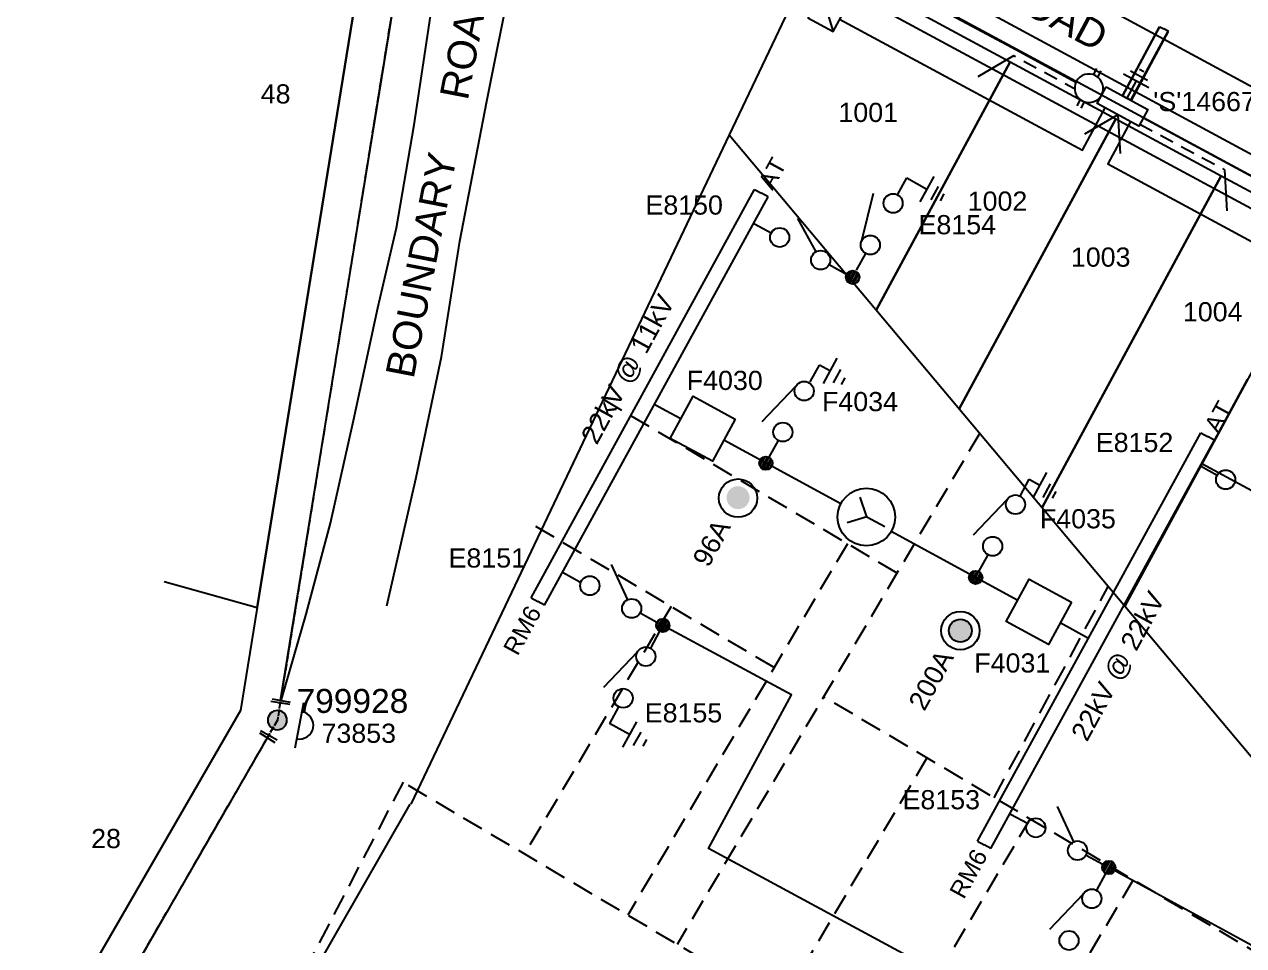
# Model space of a CAD drawing. Header units: metres. Extents: x 303507 to 304452, y 6274483 to 6275961.
# Drawn here: x 303518.7 to 303645.9, y 6275108 to 6275204.1 of the extents above; entities that cross this region are included whole.
import ezdxf
from ezdxf.enums import TextEntityAlignment as Align

# ---------------------------------------------------------------- set-up
doc = ezdxf.new("R2010")
doc.units = ezdxf.units.M
doc.header["$LTSCALE"] = 0.7
for name, pattern in [('Cable Exist OH', [1, 1, 0]), ('Cable Exist UG', [8.2, 4, -1.2, 1.8, -1.2]), ('CENTERX2', [101.6, 63.5, -12.7, 12.7, -12.7]), ('Dash', [5, 3, -2]), ('DASHED', [19.05, 12.7, -6.35])]:
    doc.linetypes.add(name, pattern=pattern)
doc.layers.get('0').update_dxf_attribs({"color": 6})
for name, color, linetype in [('_User Miscellaneous10', 8, 'Continuous'), ('_User Miscellaneous11', 7, 'Continuous'), ('_User Miscellaneous4', 7, 'Continuous'), ('_User Miscellaneous7', 150, 'Continuous'), ('_User Miscellaneous8', 7, 'Continuous'), ('_User Miscellaneous9', 8, 'Continuous'), ('_User_HV_Exist', 7, 'Continuous'), ('_User_LV_Exist', 7, 'Continuous'), ('Cadastre Developer_SP_NEW', 4, 'Continuous'), ('Cadastre Land Parcels_SP_EXT', 4, 'Continuous'), ('Cadastre Roads_SP_NEW', 8, 'Continuous'), ('Duct_SP_NEW', 2, 'Continuous'), ('Equip_HV_NEW', 2, 'Continuous'), ('Equip_LV_NEW', 5, 'Continuous'), ('Equip_SP_HV_EXT', 7, 'Continuous'), ('Mains_HV_NEW_Hardwired', 7, 'Continuous'), ('Mains_HV_NEW_U72', 2, 'Continuous'), ('Mains_LV_NEW_R6', 2, 'Continuous'), ('Mains_LV_NEW_T84', 2, 'Continuous'), ('Services_SP_NEW_UG', 2, 'Continuous'), ('SupportsOH_SP_TR_HV_LV_SL_EXT', 7, 'Continuous'), ('SupportsUG_SP_LV_NEW', 2, 'Continuous'), ('SupportsUG_SP_LV_SL_NEW', 2, 'Continuous'), ('Trench_SP_NEW', 2, 'Continuous')]:
    doc.layers.add(name, color=color, linetype=linetype)
doc.layers.add('_User Miscellaneous5', color=7, linetype='Continuous', lineweight=35)
doc.layers.add('Features_HIDE', color=1, linetype='Continuous', plot=False)
doc.styles.add('ARIAL', font='arial.ttf', dxfattribs={"height": 2})
doc.styles.add('ARIAL 3.0', font='arial.ttf', dxfattribs={"height": 3})
doc.styles.add('POLE_LABEL', font='arial.ttf')
doc.styles.get("Standard").update_dxf_attribs({"font": 'arial.ttf'})
doc.styles.add('style1', font='iso3098b.shx')
doc.linetypes.add('Cable New UG', pattern='A,8,-1,["x",style1,S=3.5,R=0,X=0.35,Y=-1],-3.5', length=12.5)
doc.linetypes.add('Cable Z', pattern='A,8,-1,["Z",Standard,S=2.5,R=0,X=0.35,Y=-1.25],-3.5', length=12.5)
doc.linetypes.add('IE Trench HV', pattern='A,8,-2,["/",style1,S=2.5,R=0,X=0.1,Y=-1],-4.5', length=14.5)

# ---------------------------------------------------------------- blocks, each defined once
blk = doc.blocks.new('POLE_EXT')
blk.add_hatch(color=256).paths.add_polyline_path([(-1, 0, 1), (1, 0, 1)])
blk.add_lwpolyline([(-1, 0, 1), (1, 0, 1)], format="xyb", close=True)
for tag, height, flags, p in [('pNumber', 2.5, 8, (-17.84, 2.07)), ('OWNED_BY', 0.2, 9, (1.35, -0.4)), ('SPECIAL_USE', 0.2, 9, (1.35, -0.8)), ('STATE', 0.2, 9, (1.35, -1)), ('PARENT', 0.2, 9, (1.35, -0.6)), ('USAGE', 0.2, 9, (1.35, -1.2)), ('cLV', 0.2, 9, (1.35, -1.4)), ('hDepth', 0.2, 9, (1.35, -1.6)), ('hDia', 0.2, 9, (1.35, -1.8)), ('cHV', 0.2, 9, (1.35, -2)), ('LBRACKET', 0.2, 9, (1.35, -2.2)), ('LExisting', 0.2, 9, (1.35, -2.4)), ('LANTNUMBER', 0.2, 9, (1.35, -2.6)), ('cLinedev', 0.2, 9, (1.35, -3.4)), ('pExisting', 0.2, 9, (1.35, -3.8)), ('LOther', 0.2, 9, (1.35, -2.8)), ('LRemove', 0.2, 9, (1.35, -3)), ('LEGEND', 0.2, 9, (1.35, -3.2)), ('LOCATION', 0.2, 9, (1.35, -3.6)), ('pFooting', 0.2, 9, (1.35, -4.4)), ('pNew', 0.2, 9, (1.35, -4.6)), ('pRelocate', 0.2, 9, (1.35, -5)), ('PFNUMBER', 0.2, 9, (1.35, -4)), ('NEWPFNUMBER', 0.2, 9, (1.35, -4.2)), ('pRemove', 0.2, 9, (1.35, -5.2)), ('pReplace', 0.2, 9, (1.35, -5.4)), ('pStay', 0.2, 9, (1.35, -5.6)), ('pType', 0.2, 9, (1.35, -5.8)), ('cspan', 0.2, 9, (1.35, -6)), ('STREETNAME', 0.2, 9, (1.35, -6.2)), ('SUBURB', 0.2, 9, (1.35, -6.4)), ('OPERATED_BY', 0.2, 9, (1.36, -7.01)), ('NOTES', 0.2, 9, (1.35, -6.6)), ('MAINTAINED_BY', 0.2, 9, (1.36, -6.81))]:
    blk.add_attdef(tag, text='', height=height, dxfattribs=dict(flags=flags)).set_placement(p, align=Align.MIDDLE_LEFT)
at = {"style": 'POLE_LABEL', "flags": 9}
for tag, p in [('STRUCTURE_PLANT_NUMBER', (1.35, 0.03)), ('STREET_CODE', (1.35, -0.2))]:
    blk.add_attdef(tag, text='', height=0.2, dxfattribs=at).set_placement(p, align=Align.MIDDLE_LEFT)
at = {"flags": 1}
blk.add_attdef('Z', (1.35, -7.33), '', height=0.2, dxfattribs=at)
at = {"layer": 'Features_HIDE', "style": 'POLE_LABEL', "flags": 8}
blk.add_attdef('ASSET_NUM', text='', height=2.5, dxfattribs=at).set_placement((2, 2), align=Align.MIDDLE_LEFT)
blk = doc.blocks.new('*U107')
at = {"layer": '_User Miscellaneous7', "lineweight": -3}
for points in [[(0, -3.03), (0, -1.58)], [(-1.49, -3.03), (1.5, -6.01)]]:
    blk.add_lwpolyline(points, dxfattribs=at)
blk.add_lwpolyline([(-1.49, -6), (1.49, -6), (1.49, -3.03), (-1.49, -3.03)], close=True, dxfattribs=at)
blk.add_circle((0, -1.08), 0.5, dxfattribs=at)
at = {"layer": '_User Miscellaneous8', "color": 2, "lineweight": -3}
blk.add_lwpolyline([(-1.49, 0), (1.49, 0), (1.49, 2.97), (-1.49, 2.97)], close=True, dxfattribs=at)
blk.add_lwpolyline([(-1.49, 2.97), (1.5, -0.01)], dxfattribs=at)
at = {"style": 'POLE_LABEL', "flags": 9}
blk.add_attdef('STRUCTURE_PLANT_NUMBER', text='', height=0.2, dxfattribs=at).set_placement((1.64, 1.73), align=Align.MIDDLE_LEFT)
for tag, flags, p in [('STREET_CODE', 9, (1.64, 1.49)), ('COLUMN_TYPE', 9, (1.64, 1.29)), ('OWNED_BY', 9, (1.64, 1.09)), ('OPERATED_BY', 9, (1.64, 0.89)), ('STATE', 9, (1.64, 0.49)), ('MAINTAINED_BY', 9, (1.64, 0.69)), ('USAGE', 9, (1.64, 0.29)), ('LEGEND', 9, (1.64, 0.09)), ('SUBURB', 9, (1.64, -0.31)), ('STREETNAME', 9, (1.64, -0.51)), ('Z', 1, (1.64, -1.31)), ('PARENT', 9, (1.64, -0.11)), ('LOCATION', 9, (1.64, -0.71)), ('NOTES', 9, (1.64, -0.91)), ('LABEL_ALIGNMENT', 9, (1.64, -1.11))]:
    blk.add_attdef(tag, text='', height=0.2, dxfattribs=dict(flags=flags)).set_placement(p, align=Align.MIDDLE_LEFT)
at = {"layer": '_User Miscellaneous5', "style": 'ARIAL', "flags": 8}
blk.add_attdef('ASSET_NUM', text='', height=2, dxfattribs=at).set_placement((2, 3.49), align=Align.MIDDLE_LEFT)
blk = doc.blocks.new('*U86')
at = {"lineweight": -3}
blk.add_lwpolyline([(-2.48, 2.49), (2.47, 2.49), (2.47, 0.51), (-2.48, 0.51)], close=True, dxfattribs=at)
for tag, flags, p in [('STREET_CODE', 9, (1.5, 3.5)), ('OWNED_BY', 9, (1.5, 3.3)), ('OPERATED_BY', 9, (1.5, 3.1)), ('STATE', 9, (1.5, 2.7)), ('SUPPORT_TYPE', 9, (1.5, 2.5)), ('MAINTAINED_BY', 9, (1.5, 2.9)), ('SUBURB', 9, (1.5, 1.7)), ('STREETNAME', 9, (1.5, 1.5)), ('USAGE', 9, (1.5, 2.3)), ('LEGEND', 9, (1.5, 2.1)), ('PARENT', 9, (1.5, 1.9)), ('LOCATION', 9, (1.5, 1.3)), ('Z', 1, (1.5, 0.9)), ('NOTES', 9, (1.5, 1.1))]:
    blk.add_attdef(tag, text='', height=0.2, dxfattribs=dict(flags=flags)).set_placement(p, align=Align.MIDDLE_LEFT)
at = {"layer": '_User Miscellaneous4', "style": 'ARIAL', "flags": 8}
blk.add_attdef('ASSET_NUM', text='', height=2, dxfattribs=at).set_placement((2, 5.5), align=Align.MIDDLE_LEFT)
blk = doc.blocks.new('A$C1B2C29DD')
at = {"layer": 'Services_SP_NEW_UG', "color": 2, "flags": 128}
for points in [[(0, 0), (-2.1, 3.44)], [(0, 0), (2.1, 3.44)]]:
    blk.add_lwpolyline(points, dxfattribs=at)
blk = doc.blocks.new('*U123')
at = {"layer": 'Services_SP_NEW_UG', "color": 2, "flags": 128}
blk.add_lwpolyline([(12.5, -0.75), (14.74, 2.93)], dxfattribs=at)
at = {"layer": 'Services_SP_NEW_UG', "color": 2, "linetype": 'Dash', "ltscale": 0.7, "flags": 128}
blk.add_lwpolyline([(2.47, -0.75), (12.5, -0.75)], dxfattribs=at)
blk = doc.blocks.new('*U68')
at = {"layer": 'Services_SP_NEW_UG', "color": 2, "flags": 128}
blk.add_lwpolyline([(-12.5, -0.75), (-14.74, 2.93)], dxfattribs=at)
at = {"layer": 'Services_SP_NEW_UG', "color": 2, "linetype": 'Dash', "ltscale": 0.7, "flags": 128}
blk.add_lwpolyline([(-2.47, -0.75), (-12.5, -0.75)], dxfattribs=at)
blk = doc.blocks.new('Earth')
for p, q in [((0, -2.04), (0, 0)), ((-1.5, -2.04), (1.5, -2.04)), ((-1, -2.64), (1, -2.64)), ((-0.25, -3.24), (0.25, -3.24))]:
    blk.add_line(p, q)
blk = doc.blocks.new('*U173')
blk.add_wipeout([(-1.17, -0.57), (-1.28, -0.72), (-1.36, -0.89), (-1.43, -1.06), (-1.47, -1.25), (-1.49, -1.43), (-1.49, -1.62), (-1.46, -1.81), (-1.41, -1.99), (-1.34, -2.16), (-1.25, -2.32), (-1.13, -2.47), (-1, -2.61), (-0.86, -2.72), (-0.7, -2.82), (-0.53, -2.9), (-0.35, -2.95), (-0.16, -2.99), (0.03, -2.99), (0.21, -2.98), (0.4, -2.94), (0.57, -2.88), (0.74, -2.8), (0.9, -2.69), (1.04, -2.57), (1.17, -2.43), (1.28, -2.28), (1.36, -2.11), (1.43, -1.94), (1.47, -1.75), (1.49, -1.57), (1.49, -1.38), (1.46, -1.19), (1.41, -1.01), (1.34, -0.84), (1.25, -0.68), (1.13, -0.53), (1, -0.39), (0.86, -0.28), (0.7, -0.18), (0.53, -0.1), (0.35, -0.05), (0.16, -0.01), (-0.03, -0.01), (-0.21, -0.02), (-0.4, -0.06), (-0.57, -0.12), (-0.74, -0.2), (-0.9, -0.31), (-1.04, -0.43)])
for p, q in [((-1.47, -1.25), (-2.22, -1.25)), ((1.47, -1.25), (2.22, -1.25)), ((-1.47, -1.75), (-2.22, -1.75)), ((1.47, -1.75), (2.22, -1.75))]:
    blk.add_line(p, q)
blk.add_lwpolyline([(1.49, -1.5, 1), (-1.49, -1.5, 1)], format="xyb", close=True)
for tag, p, flags in [('ORIENTATION', (0, 0), 9), ('Z', (0, 0), 1), ('USAGE', (0, -0.2), 9), ('NOTES', (0, -0.4), 9)]:
    blk.add_attdef(tag, p, '', height=0.2, dxfattribs=dict(flags=flags))
blk = doc.blocks.new('*U180')
blk.add_line((2.49, 2.37), (-2.31, 2.37))
blk.add_lwpolyline([(1.53, 2.37, 0.414214), (0.09, 3.81, 0.414214), (-1.35, 2.37)], format="xyb")
for tag, height, flags, p in [('ASSET_NUM', 2.5, 8, (2, 2)), ('STREET_CODE', 0.2, 9, (1.5, 0)), ('ACTUAL_STATUS', 0.2, 9, (1.5, -0.2)), ('CONSTRUCTED_VOLTAGE', 0.2, 9, (1.5, -0.4)), ('OPERATING_VOLTAGE', 0.2, 9, (1.5, -0.8)), ('ORIENTATION', 0.2, 9, (1.5, -1)), ('OWNED_BY', 0.2, 9, (1.5, -1.2)), ('NO_PHASES', 0.2, 9, (1.5, -0.6)), ('OPERATED_BY', 0.2, 9, (1.5, -1.4)), ('STATE', 0.2, 9, (1.5, -1.8)), ('SWITCH_TYPE', 0.2, 9, (1.5, -2)), ('MAINTAINED_BY', 0.2, 9, (1.5, -1.6)), ('USAGE', 0.2, 9, (1.5, -2.2)), ('LEGEND', 0.2, 9, (1.5, -2.4)), ('LOCATION', 0.2, 9, (1.5, -2.6)), ('STREETNAME', 0.2, 9, (1.5, -2.8)), ('SUBURB', 0.2, 9, (1.5, -3)), ('Z', 0.2, 1, (1.5, -3.6)), ('NOTES', 0.2, 9, (1.5, -3.2)), ('LABEL_ALIGNMENT', 0.2, 9, (1.5, -3.4))]:
    blk.add_attdef(tag, text='', height=height, dxfattribs=dict(flags=flags)).set_placement(p, align=Align.MIDDLE_LEFT)
blk = doc.blocks.new('End Shackle_EXT')
at = {"flags": 9}
for tag, p in [('OWNED_BY', (0, -1)), ('STATE', (0, -1.2)), ('USAGE', (0, -1.4)), ('NOTES', (0, -1.6))]:
    blk.add_attdef(tag, text='', height=0.2, dxfattribs=at).set_placement(p, align=Align.MIDDLE_LEFT)
blk.add_wipeout([(0, 0.25), (1.81, 0.25), (1.82, -0.25), (0, -0.25)])
blk.add_line((1.81, -1), (1.81, 1))
at = {"flags": 1}
blk.add_attdef('Z', (0, 0), '', height=0.2, dxfattribs=at)
at = {"flags": 9}
for tag, p in [('CONNECTOR_TYPE', (0, 0)), ('CONSTRUCTED_VOLTAGE', (0, -0.2)), ('OPERATING_VOLTAGE', (0, -0.6)), ('ORIENTATION', (0, -0.8)), ('NO_PHASES', (0, -0.4))]:
    blk.add_attdef(tag, text='', height=0.2, dxfattribs=at).set_placement(p, align=Align.MIDDLE_LEFT)
blk = doc.blocks.new('*U240')
for p, q in [((-1.6, 0), (-1.6, 48.54)), ((-1.6, 48.54), (-0.8, 48.54)), ((0, 48.54), (-0.8, 48.54)), ((0, 0), (0, 48.54)), ((-1.6, 0), (-0.8, 0)), ((0, 0), (-0.8, 0))]:
    blk.add_line(p, q)
at = {"style": 'ARIAL'}
blk.add_attdef('SWG_TYPE', text='', height=1.8, rotation=90, dxfattribs=at).set_placement((-0.8, 49.28), align=Align.MIDDLE_LEFT)
blk.add_attdef('SUB_TYPE', text='', height=1.8, rotation=90, dxfattribs=at).set_placement((-0.8, -0.76), align=Align.MIDDLE_RIGHT)

msp = doc.modelspace()

# ---------------------------------------------------------------- hatches: boundary and pattern name
at = {"layer": 'Equip_HV_NEW', "linetype": 'Continuous'}
h = msp.add_hatch(color=256, dxfattribs=at)
h.dxf.hatch_style = 1
edge = h.paths.add_edge_path()
edge.add_arc((303593.15, 6275154.76), 1.2, 89.5467, 449.5467)
h = msp.add_hatch(color=256, dxfattribs=at)
h.dxf.hatch_style = 1
edge = h.paths.add_edge_path()
edge.add_arc((303616.33, 6275140.89), 1.2, 89.5467, 449.5467)

# ---------------------------------------------------------------- linework, layer by layer
at = {"layer": '_User Miscellaneous10', "linetype": 'DASHED', "ltscale": 0.25}
for p, q in [((303609.72, 6275146.9), (303578.21, 6275165.53)), ((303618.34, 6275161.47), (303586.8, 6275108.17)), ((303596.91, 6275137.04), (303571.55, 6275152.05)), ((303604.55, 6275149.95), (303581.64, 6275111.22)), ((303619.85, 6275123.47), (303631.74, 6275145.5)), ((303586.16, 6275143.41), (303570.88, 6275117.59)), ((303648.14, 6275106.74), (303602.08, 6275133.99)), ((303612.84, 6275127.62), (303597.56, 6275101.8)), ((303558.21, 6275125.08), (303536.67, 6275083.81)), ((303629.57, 6275082.87), (303558.21, 6275125.08)), ((303623.6, 6275121.26), (303608.32, 6275095.44)), ((303634.35, 6275114.89), (303619.08, 6275089.07))]:
    msp.add_line(p, q, dxfattribs=at)
at = {"layer": '_User Miscellaneous11'}
for p, q in [((303633.28, 6275196.66), (303637.14, 6275203.86)), ((303634.12, 6275196.21), (303637.99, 6275203.41)), ((303637.14, 6275203.86), (303637.56, 6275203.64)), ((303637.99, 6275203.41), (303637.56, 6275203.64)), ((303633.28, 6275196.66), (303633.7, 6275196.43)), ((303634.12, 6275196.21), (303633.7, 6275196.43))]:
    msp.add_line(p, q, dxfattribs=at)
at = {"layer": '_User Miscellaneous9', "flags": 128}
msp.add_lwpolyline([(303556.51, 6275143.48), (303559.59, 6275156.85), (303562.24, 6275169.44), (303564.15, 6275181.52), (303566.96, 6275196.11), (303569.5, 6275208.79), (303570.77, 6275215.19), (303572.97, 6275226.42), (303574.78, 6275238.96), (303577.75, 6275253.09), (303580.46, 6275266.13), (303583.32, 6275278.77)], dxfattribs=at)
msp.add_lwpolyline([(303571.2, 6275215.02), (303571.62, 6275217.15, -0.505637), (303585.45, 6275223.68), (303679.06, 6275173.1, -0.414214), (303682.1, 6275162.94), (303671.62, 6275143.55)], format="xyb", dxfattribs=at)
at = {"layer": '_User_HV_Exist', "color": 0, "flags": 128}
for points in [[(303545.45, 6275133.6), (303558.14, 6275211.81)], [(303544.05, 6275129.71), (303522.15, 6275091.72)]]:
    msp.add_lwpolyline(points, dxfattribs=at)
at = {"layer": 'Cadastre Developer_SP_NEW'}
for p, q in [((303621.53, 6275200.21), (303607.55, 6275174.32)), ((303607.55, 6275174.32), (303621.53, 6275200.21)), ((303632.53, 6275194.27), (303616.19, 6275164.03)), ((303616.19, 6275164.03), (303632.53, 6275194.27)), ((303643.53, 6275188.33), (303624.84, 6275153.73)), ((303624.84, 6275153.73), (303643.53, 6275188.33)), ((303654.53, 6275182.38), (303633.48, 6275143.43)), ((303641.5, 6275158.28), (303646.26, 6275167.08)), ((303667.89, 6275144.02), (303641.5, 6275158.28))]:
    msp.add_line(p, q, dxfattribs=at)
at = {"layer": 'Cadastre Land Parcels_SP_EXT'}
for p, q in [((303563.59, 6275270.23), (303542.99, 6275143.29)), ((303563.59, 6275270.23), (303542.99, 6275143.29)), ((303542.99, 6275143.29), (303563.59, 6275270.23)), ((303533.3, 6275146), (303542.99, 6275143.29)), ((303542.99, 6275143.29), (303541.25, 6275132.56)), ((303541.25, 6275132.56), (303518.73, 6275093.59))]:
    msp.add_line(p, q, dxfattribs=at)
at = {"layer": 'Cadastre Roads_SP_NEW', "color": 4}
for p, q in [((303630.32, 6275272.74), (303592.21, 6275192.6)), ((303604.6, 6275209.36), (303621.53, 6275200.21)), ((303621.53, 6275200.21), (303632.53, 6275194.27)), ((303632.53, 6275194.27), (303643.53, 6275188.33)), ((303592.21, 6275192.6), (303559.01, 6275122.79)), ((303592.21, 6275192.6), (303847.52, 6274888.46)), ((303643.53, 6275188.33), (303654.53, 6275182.38)), ((303536.61, 6275083.85), (303558.97, 6275122.81))]:
    msp.add_line(p, q, dxfattribs=at)
at = {"layer": 'Cadastre Roads_SP_NEW', "linetype": 'Continuous', "ltscale": 0.35, "flags": 128}
msp.add_lwpolyline([(303581.96, 6275232.67), (303898.9, 6275061.26), (303911.49, 6275065.95)], dxfattribs=at)
at = {"layer": 'Duct_SP_NEW'}
for p, q in [((303633.24, 6275196.68), (303637.1, 6275203.88)), ((303634.16, 6275196.19), (303638.02, 6275203.39)), ((303637.1, 6275203.88), (303637.56, 6275203.64)), ((303638.02, 6275203.39), (303637.56, 6275203.64)), ((303633.24, 6275196.68), (303633.7, 6275196.43)), ((303634.16, 6275196.19), (303633.7, 6275196.43))]:
    msp.add_line(p, q, dxfattribs=at)
at = {"layer": 'Equip_HV_NEW', "linetype": 'Continuous'}
for p, q in [((303609.78, 6275186.34), (303610.74, 6275188.1)), ((303610.74, 6275188.1), (303612.84, 6275186.94)), ((303613.56, 6275188.26), (303612.11, 6275185.63)), ((303606.06, 6275181.59), (303607.26, 6275186.53)), ((303614.01, 6275187.21), (303613.24, 6275185.81)), ((303614.61, 6275186.43), (303614.22, 6275185.72)), ((303601.28, 6275180.41), (303599.37, 6275183.89)), ((303594.85, 6275183.33), (303596.61, 6275182.38)), ((303605.5, 6275178.48), (303606.46, 6275180.23)), ((303602.64, 6275179.06), (303604.4, 6275178.11)), ((303604.75, 6275178.35), (303604.4, 6275177.71)), ((303604.48, 6275177.43), (303605.03, 6275178.44)), ((303605.25, 6275178.43), (303604.61, 6275177.25)), ((303604.77, 6275177.13), (303605.44, 6275178.36)), ((303605.6, 6275178.24), (303604.96, 6275177.06)), ((303605.18, 6275177.05), (303605.73, 6275178.06)), ((303605.8, 6275177.77), (303605.46, 6275177.14)), ((303600.68, 6275166.83), (303601.63, 6275168.59)), ((303601.64, 6275168.61), (303602.77, 6275167.99)), ((303602.05, 6275166.68), (303603.49, 6275169.31)), ((303603.1, 6275166.72), (303603.87, 6275168.13)), ((303595.67, 6275162.71), (303599.18, 6275166.4)), ((303603.92, 6275166.57), (303604.31, 6275167.27)), ((303603.85, 6275154.1), (303591.66, 6275160.75)), ((303596.39, 6275158.97), (303597.35, 6275160.72)), ((303595.7, 6275158.96), (303595.35, 6275158.32)), ((303595.43, 6275158.04), (303595.98, 6275159.05)), ((303596.2, 6275159.04), (303595.56, 6275157.86)), ((303595.72, 6275157.74), (303596.39, 6275158.97)), ((303596.55, 6275158.85), (303595.91, 6275157.67)), ((303596.13, 6275157.66), (303596.68, 6275158.67)), ((303596.75, 6275158.38), (303596.41, 6275157.75)), ((303623.91, 6275154.75), (303625.34, 6275157.38)), ((303641.36, 6275158.07), (303643.12, 6275157.12)), ((303622.55, 6275154.92), (303623.5, 6275156.68)), ((303623.5, 6275156.68), (303624.63, 6275156.06)), ((303624.96, 6275154.79), (303625.72, 6275156.2)), ((303625.94, 6275154.71), (303626.32, 6275155.41)), ((303617.7, 6275150.87), (303621.21, 6275154.56)), ((303622.31, 6275144.05), (303609.12, 6275151.24)), ((303618.26, 6275147.06), (303619.21, 6275148.81)), ((303574.9, 6275146.94), (303576.66, 6275145.98)), ((303579.91, 6275147.8), (303581.63, 6275144.12)), ((303617.57, 6275147.05), (303617.22, 6275146.41)), ((303617.3, 6275146.13), (303617.85, 6275147.14)), ((303618.07, 6275147.13), (303617.43, 6275145.95)), ((303617.59, 6275145.83), (303618.26, 6275147.06)), ((303618.42, 6275146.93), (303617.78, 6275145.76)), ((303618, 6275145.75), (303618.55, 6275146.75)), ((303618.62, 6275146.47), (303618.28, 6275145.84)), ((303582.93, 6275142.74), (303584.68, 6275141.78)), ((303584.6, 6275141.41), (303584.95, 6275142.05)), ((303585.22, 6275142.14), (303584.67, 6275141.13)), ((303584.8, 6275140.95), (303585.44, 6275142.13)), ((303585.63, 6275142.06), (303584.96, 6275140.83)), ((303585.15, 6275140.76), (303585.8, 6275141.94)), ((303584.96, 6275140.83), (303584.01, 6275139.07)), ((303585.92, 6275141.76), (303585.38, 6275140.75)), ((303585.65, 6275140.84), (303586, 6275141.47)), ((303579.15, 6275135), (303582.66, 6275138.68)), ((303580.68, 6275132.96), (303579.73, 6275131.21)), ((303581.82, 6275130.05), (303579.73, 6275131.21)), ((303582.54, 6275131.37), (303581.1, 6275128.74)), ((303583, 6275130.32), (303582.22, 6275128.92)), ((303583.59, 6275129.54), (303583.21, 6275128.84)), ((303621.56, 6275121.76), (303623.32, 6275120.8)), ((303626.41, 6275122.54), (303628.13, 6275118.86)), ((303629.43, 6275117.48), (303631.18, 6275116.52)), ((303631.1, 6275116.16), (303631.45, 6275116.79)), ((303631.72, 6275116.88), (303631.17, 6275115.87)), ((303631.3, 6275115.69), (303631.95, 6275116.87)), ((303632.14, 6275116.8), (303631.47, 6275115.57)), ((303631.66, 6275115.5), (303632.3, 6275116.68)), ((303632.43, 6275116.5), (303631.88, 6275115.49)), ((303631.47, 6275115.57), (303630.51, 6275113.82)), ((303632.16, 6275115.59), (303632.5, 6275116.21)), ((303625.65, 6275109.74), (303629.16, 6275113.43))]:
    msp.add_line(p, q, dxfattribs=at)
at = {"layer": 'Equip_HV_NEW', "linetype": 'Continuous', "flags": 128}
for points in [[(303586.07, 6275160.94), (303588.47, 6275165.33), (303592.86, 6275162.94), (303590.47, 6275158.55)], [(303627.9, 6275143.85), (303625.51, 6275139.46), (303621.12, 6275141.85), (303623.51, 6275146.25)]]:
    msp.add_lwpolyline(points, close=True, dxfattribs=at)
for points in [[(303584.46, 6275164.48), (303585.68, 6275163.81), (303587.1, 6275163.04)], [(303606.59, 6275152.76), (303605.88, 6275154.8)], [(303606.59, 6275152.76), (303604.52, 6275152.13)], [(303606.59, 6275152.76), (303608.44, 6275151.75)]]:
    msp.add_lwpolyline(points, dxfattribs=at)
at = {"layer": 'Equip_HV_NEW', "linetype": 'Continuous'}
msp.add_lwpolyline([(303629.69, 6275140.08), (303626.72, 6275141.7)], dxfattribs=at)
for centre, radius in [((303609.31, 6275185.46), 1), ((303597.49, 6275181.9), 1), ((303606.94, 6275181.11), 1), ((303601.76, 6275179.54), 1), ((303605.1, 6275177.74), 0.7), ((303600.04, 6275165.88), 1), ((303597.82, 6275161.6), 1), ((303596.05, 6275158.35), 0.7), ((303643.99, 6275156.64), 1), ((303593.15, 6275154.71), 2), ((303606.53, 6275152.74), 3), ((303622.07, 6275154.04), 1), ((303619.69, 6275149.69), 1), ((303617.92, 6275146.44), 0.7), ((303577.69, 6275145.58), 1), ((303582.05, 6275143.21), 1), ((303585.3, 6275141.44), 0.7), ((303616.33, 6275140.89), 2), ((303616.33, 6275140.89), 1.2), ((303583.53, 6275138.19), 1), ((303581.16, 6275133.84), 1), ((303624.2, 6275120.33), 1), ((303628.55, 6275117.96), 1), ((303631.8, 6275116.19), 0.7), ((303630.03, 6275112.94), 1), ((303627.66, 6275108.58), 1)]:
    msp.add_circle(centre, radius, dxfattribs=at)
at = {"layer": 'Mains_HV_NEW_U72', "color": 2, "linetype": 'Cable New UG', "flags": 128}
msp.add_lwpolyline([(303685.59, 6275167.3), (303643.45, 6275089.31), (303590.07, 6275118.16), (303598.73, 6275134.18), (303585.3, 6275141.44)], dxfattribs=at)
at = {"layer": 'Mains_LV_NEW_R6', "color": 2, "linetype": 'Cable Z', "flags": 128}
for points in [[(303603.71, 6275204.68), (303629.06, 6275191), (303631.44, 6275195.41)], [(303634.08, 6275193.98), (303633.03, 6275192.03)], [(303632.89, 6275191.78), (303631.7, 6275189.57), (303651.07, 6275179.11)]]:
    msp.add_lwpolyline(points, dxfattribs=at)
at = {"layer": 'Mains_LV_NEW_T84', "color": 2, "linetype": 'Cable New UG', "flags": 128}
msp.add_lwpolyline([(303675.4, 6275154.1), (303680.43, 6275163.41), (303678.04, 6275171.38), (303656.53, 6275182.97), (303635.41, 6275194.39)], dxfattribs=at)
at = {"layer": 'Trench_SP_NEW', "linetype": 'IE Trench HV', "flags": 128}
for points in [[(303606.54, 6275209.83), (303631.05, 6275196.74)], [(303635.41, 6275194.39), (303653.92, 6275184.39)]]:
    msp.add_lwpolyline(points, dxfattribs=at)

# ---------------------------------------------------------------- block references
at = {"layer": 'Equip_HV_NEW', "linetype": 'CENTERX2', "rotation": 331.3137826836901}
for p in [(303572.98, 6275143.54), (303619.51, 6275118.16)]:
    msp.add_blockref('*U240', p, dxfattribs=at).add_auto_attribs({'SUB_TYPE': 'RM6', 'SWG_TYPE': 'AT'})
at = {"layer": 'Equip_LV_NEW', "lineweight": 0, "rotation": 151.6426605049666}
msp.add_blockref('Earth', (303633.7, 6275196.43), dxfattribs=at)
at = {"layer": 'Equip_SP_HV_EXT'}
ref = msp.add_blockref('*U180', (303545.11, 6275131.56), dxfattribs=dict(at, rotation=259.1447681630309))
ref.add_attrib('ASSET_NUM', '73853', dxfattribs={"layer": '0', "height": 2}).set_placement((303557.48, 6275128.59), align=Align.BOTTOM_RIGHT)
at = {"layer": 'Services_SP_NEW_UG'}
for name, rotation in [('*U123', 151.6426605194898), ('*U68', 151.6426605287611)]:
    msp.add_blockref(name, (303632.52, 6275194.24), dxfattribs=dict(at, rotation=rotation))
at = {"layer": 'Services_SP_NEW_UG', "color": 2, "rotation": 151.6426604994585}
msp.add_blockref('A$C1B2C29DD', (303632.76, 6275194.69), dxfattribs=at)
at = {"layer": 'SupportsUG_SP_LV_SL_NEW', "ltscale": 0.5}
ref = msp.add_blockref('*U107', (303604.6, 6275209.36), dxfattribs=dict(at, rotation=331.6426605062582))
ref.add_attrib('ASSET_NUM_001', '932906', (303607.9, 6275210.49), dxfattribs={"layer": '_User Miscellaneous5', "height": 2, "style": 'ARIAL'})

# ---------------------------------------------------------------- texts
at = {"layer": 'Cadastre Developer_SP_NEW', "style": 'ARIAL'}
for s, p in [('48', (303543.37, 6275195.87)), ('28', (303525.69, 6275118.21))]:
    msp.add_text(s, height=2, dxfattribs=at).set_placement(p)
for s, p in [('1001', (303606.72, 6275193.94)), ('1002', (303620.2, 6275184.69)), ('1003', (303630.96, 6275178.85)), ('1004', (303642.64, 6275173.15))]:
    msp.add_text(s, height=2, dxfattribs=at).set_placement(p, align=Align.CENTER)
at = {"layer": 'Cadastre Roads_SP_NEW', "color": 3, "style": 'ARIAL 3.0'}
for s, rotation, p in [('ROAD', 332, (303619.92, 6275206.9)), ('BOUNDARY     ROAD', 79, (303559.31, 6275167.07))]:
    msp.add_text(s, height=3, rotation=rotation, dxfattribs=at).set_placement(p)
at = {"layer": 'Equip_HV_NEW', "linetype": 'Continuous'}
for s, p in [('E8150', (303583.49, 6275185.28)), ('E8154', (303611.97, 6275183.23)), ('F4030', (303587.8, 6275166.99)), ('F4034', (303601.9, 6275164.78)), ('E8152', (303630.45, 6275160.52)), ('F4035', (303624.62, 6275152.56)), ('E8151', (303562.96, 6275148.47)), ('F4031', (303617.78, 6275137.52)), ('E8155', (303583.42, 6275132.32)), ('E8153', (303610.3, 6275123.26))]:
    msp.add_text(s, height=2, dxfattribs=at).set_placement(p, align=Align.MIDDLE_LEFT)
for s, p in [('22kV @ 11kV', (303577.54, 6275160.65)), ('96A', (303589.19, 6275147.86)), ('22kV @ 22kV', (303628.65, 6275129.68)), ('200A', (303611.7, 6275132.88))]:
    msp.add_text(s, height=2, rotation=61.4218, dxfattribs=at).set_placement(p, align=Align.MIDDLE_LEFT)

# ---------------------------------------------------------------- next in the draw order: block references
at = {"layer": '_User_LV_Exist', "rotation": 80.09984673739726}
msp.add_blockref('End Shackle_EXT', (303545.11, 6275131.56), dxfattribs=at)
at = {"layer": 'Equip_LV_NEW', "linetype": 'Cable Exist UG', "lineweight": 0, "ltscale": 0.5, "rotation": 241.6426605076817}
msp.add_blockref('*U173', (303631.05, 6275196.74), dxfattribs=at)

# ---------------------------------------------------------------- next in the draw order: linework, layer by layer
at = {"layer": '_User Miscellaneous9', "flags": 128}
msp.add_lwpolyline([(303545.53, 6275133.7), (303548.11, 6275142.61), (303550.65, 6275152.09), (303553.03, 6275162.82), (303555.6, 6275174.56), (303557.54, 6275182.91), (303559.39, 6275193.63), (303561.06, 6275204.97), (303563.51, 6275216.84), (303565.8, 6275229.36), (303567.73, 6275240.16), (303570.26, 6275253.96), (303575.22, 6275276.13)], dxfattribs=at)
at = {"layer": 'Mains_HV_NEW_Hardwired', "linetype": 'Continuous', "flags": 128}
msp.add_lwpolyline([(303546.48, 6275133.4), (303544.61, 6275133.76)], dxfattribs=at)
at = {"layer": 'Mains_HV_NEW_U72', "color": 2, "linetype": 'Cable New UG', "flags": 128}
for points in [[(303563.34, 6275232.72), (303602.37, 6275212.27), (303657.38, 6275182.55), (303678.66, 6275171.05), (303680.63, 6275164.44), (303649.39, 6275106.61), (303631.8, 6275116.19)], [(303556.32, 6275215.97), (303558.85, 6275231.68), (303600.23, 6275210.02), (303655.95, 6275179.91), (303676.14, 6275169), (303677.4, 6275164.77), (303666.44, 6275144.47), (303651.6, 6275152.49)]]:
    msp.add_lwpolyline(points, dxfattribs=at)
at = {"layer": 'Mains_LV_NEW_T84', "linetype": 'Cable New UG', "flags": 128}
msp.add_lwpolyline([(303628.37, 6275198.05), (303603.33, 6275211.73), (303560.37, 6275231.9)], dxfattribs=at)

# ---------------------------------------------------------------- next in the draw order: block references
at = {"layer": '_User_LV_Exist', "rotation": 240.0632215085248}
msp.add_blockref('End Shackle_EXT', (303545.11, 6275131.56), dxfattribs=at)
at = {"layer": 'SupportsUG_SP_LV_NEW'}
ref = msp.add_blockref('*U86', (303632.52, 6275194.24), dxfattribs=dict(at, rotation=331.6426605044311))
ref.add_attrib('ASSET_NUM_001', "'S'146671", (303636.44, 6275195.07), dxfattribs={"layer": '_User Miscellaneous4', "height": 2, "style": 'ARIAL'})

# ---------------------------------------------------------------- next in the draw order: linework, layer by layer
at = {"layer": '_User_LV_Exist', "linetype": 'Cable Exist OH'}
for points in [[(303558.44, 6275214.01), (303545.11, 6275131.56)], [(303545.11, 6275131.56), (303521.74, 6275091.01)]]:
    msp.add_lwpolyline(points, dxfattribs=at)
at = {"layer": 'Mains_HV_NEW_Hardwired', "linetype": 'Continuous', "flags": 128}
msp.add_lwpolyline([(303544.87, 6275129.18), (303543.27, 6275130.21)], dxfattribs=at)

# ---------------------------------------------------------------- next in the draw order: block references
at = {"layer": 'SupportsOH_SP_TR_HV_LV_SL_EXT'}
ref = msp.add_blockref('POLE_EXT', (303545.11, 6275131.56), dxfattribs=at)
ref.add_attrib('ASSET_NUM', '799928', dxfattribs={"layer": 'Features_HIDE', "height": 2.5, "style": 'POLE_LABEL'}).set_placement((303547.11, 6275133.56), align=Align.MIDDLE_LEFT)

doc.saveas('drawing.dxf')
